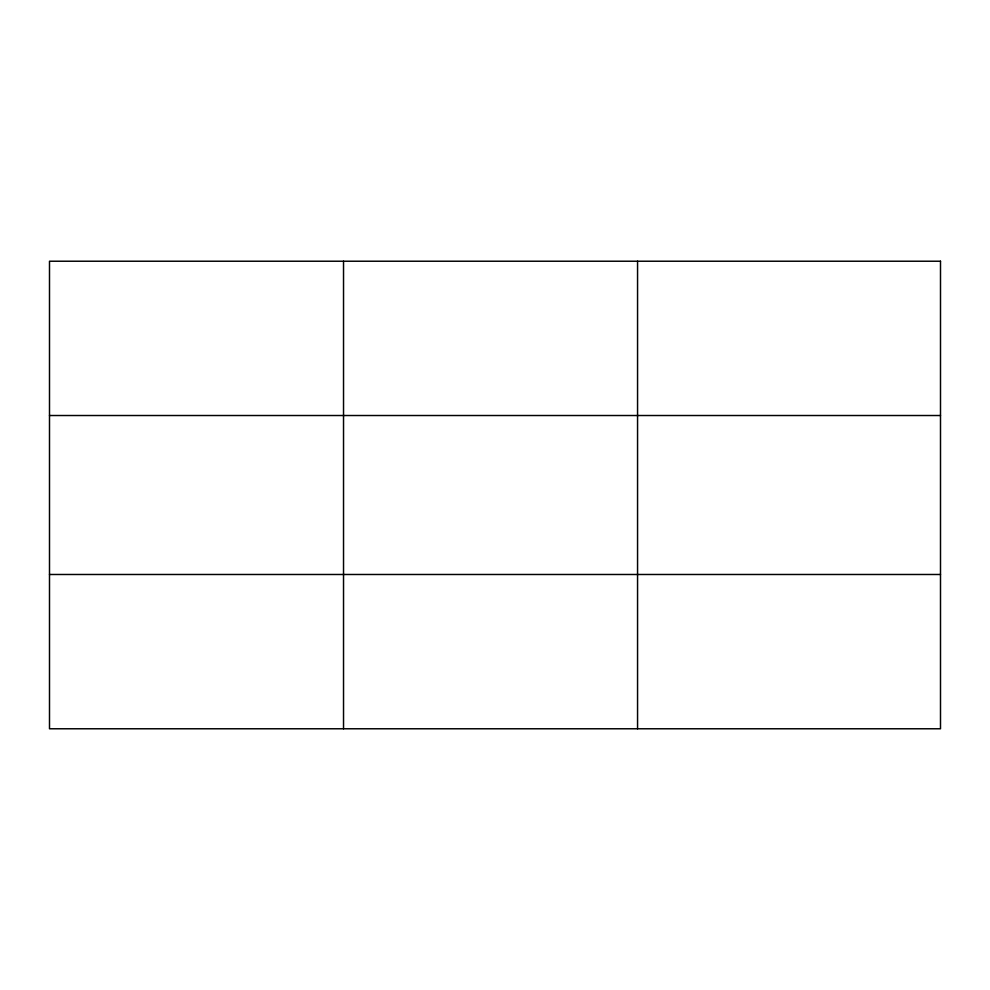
<?xml version="1.0" encoding="UTF-8"?>
<svg xmlns="http://www.w3.org/2000/svg" width="990" height="990" viewBox="0 0 990 990"><rect width="100%" height="100%" fill="white"/><g stroke="black" fill="none" stroke-linecap="round" stroke-linejoin="round"><path stroke-width="1.49" d="M343.53 728.776L343.53 261.224M637.56 728.776L637.56 261.224M49.5 415.515L940.5 415.515M49.5 574.485L940.5 574.485M940.5 261.224L940.5 728.776L49.5 728.776L49.5 261.224L940.5 261.224"/></g></svg>
